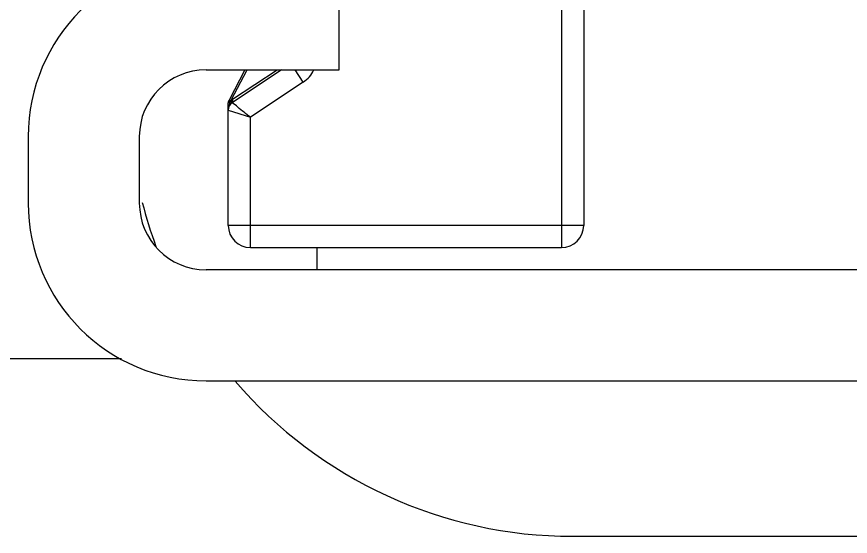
# Model space of a CAD drawing. Extents: x 1031190 to 1725648, y 733081 to 1571294.
# Drawn here: x 1136655.8 to 1136822.7, y 1228023 to 1228127 of the extents above; entities that cross this region are included whole.
import ezdxf

# ---------------------------------------------------------------- set-up
doc = ezdxf.new("R2010")
doc.units = 0
doc.header["$LTSCALE"] = 1000
doc.header["$MEASUREMENT"] = 0

msp = doc.modelspace()

# ---------------------------------------------------------------- linework, layer by layer
at = {"linetype": 'Continuous'}
for p, q in [((1136769.32, 1228214.16), (1136769.32, 1228085.24)), ((1136764.87, 1228210.98), (1136764.87, 1228080.79)), ((1136720.38, 1228116.38), (1136720.38, 1228138.63)), ((1136693.69, 1228116.38), (1136720.38, 1228116.38)), ((1136701.49, 1228116.38), (1136698.3, 1228110.34)), ((1136698.75, 1228110.29), (1136701.96, 1228116.38)), ((1136708.82, 1228116.38), (1136698.93, 1228109.79)), ((1136699, 1228110.48), (1136707.91, 1228116.39)), ((1136713.16, 1228113.93), (1136711.53, 1228116.38)), ((1136713.16, 1228113.93), (1136702.59, 1228106.88)), ((1136698.27, 1228109.01), (1136698.52, 1228109.77)), ((1136698.56, 1228110.2), (1136698.3, 1228110.34)), ((1136698.38, 1228110.05), (1136698.67, 1228110.14)), ((1136698.67, 1228110.14), (1136698.56, 1228110.2)), ((1136698.64, 1228110.15), (1136698.69, 1228110.23)), ((1136698.69, 1228110.23), (1136698.75, 1228110.29)), ((1136698.84, 1228110.03), (1136698.75, 1228110.29)), ((1136698.14, 1228085.24), (1136698.14, 1228109.72)), ((1136698.14, 1228108.31), (1136702.59, 1228106.88)), ((1136702.59, 1228080.79), (1136702.59, 1228106.88)), ((1136658.1, 1228103.04), (1136658.1, 1228089.69)), ((1136680.35, 1228089.69), (1136680.35, 1228103.04)), ((1136769.32, 1228085.24), (1136698.14, 1228085.24)), ((1136702.59, 1228080.79), (1136764.87, 1228080.79)), ((1136715.94, 1228076.34), (1136715.94, 1228080.79)), ((1136987.31, 1228076.34), (1136693.69, 1228076.34)), ((1133320.98, 1228058.55), (1136676.78, 1228058.55)), ((1136693.69, 1228054.1), (1136987.31, 1228054.1)), ((1136767.1, 1228022.96), (1137141.15, 1228022.96))]:
    msp.add_line(p, q, dxfattribs=at)
for centre, radius, start, end in [((1136693.69, 1228103.04), 35.59, 90, 180), ((1136693.69, 1228103.04), 13.35, 90, 180), ((1136709.71, 1228119.12), 6.23, 303.6901, 333.8794), ((1136699.92, 1228108.31), 1.78, 123.6901, 180), ((1136659.52, 1228121.7), 40.79, 342.9834, 343.1803), ((1136572.83, 1228147.87), 131.34, 343.1972, 343.3115), ((1136700.73, 1228107.87), 3.13, 123.5501, 129.2239), ((1136693.69, 1228089.69), 35.59, 180, 270), ((1136693.69, 1228089.69), 13.35, 180, 270), ((1136767.1, 1228111.93), 88.97, 194.375, 200.3315), ((1136702.59, 1228085.24), 4.45, 180, 270), ((1136764.87, 1228085.24), 4.45, 270, 0), ((1136767.1, 1228111.93), 88.97, 220.5827, 270)]:
    msp.add_arc(centre, radius, start, end, dxfattribs=at)
for points in [[(1136698.14, 1228109.71), (1136698.14, 1228109.85), (1136698.25, 1228109.99), (1136698.38, 1228110.05)], [(1136698.3, 1228110.34), (1136698.23, 1228110.21), (1136698.16, 1228110.07), (1136698.16, 1228109.93)], [(1136698.14, 1228108.31), (1136698.14, 1228108.55), (1136698.2, 1228108.79), (1136698.27, 1228109.01)]]:
    msp.add_open_spline(points, degree=3, dxfattribs=at)
for points, knots in [([(1136698.16, 1228109.93), (1136698.16, 1228109.9), (1136698.17, 1228109.83), (1136698.19, 1228109.77), (1136698.2, 1228109.74)], [0, 0, 0, 0, 0.483166, 1, 1, 1, 1]), ([(1136698.79, 1228109.69), (1136698.85, 1228109.74), (1136698.87, 1228109.88), (1136698.85, 1228109.99), (1136698.84, 1228110.03)], [0, 0, 0, 0, 0.672918, 1, 1, 1, 1]), ([(1136702.59, 1228106.88), (1136701.74, 1228107.56), (1136700.49, 1228108.49), (1136699.33, 1228109.54), (1136698.93, 1228109.79)], [0, 0, 0, 0, 0.698346, 1, 1, 1, 1]), ([(1136699.04, 1228109.94), (1136699.05, 1228109.97), (1136699.08, 1228110.15), (1136699.04, 1228110.34), (1136699, 1228110.48)], [0, 0, 0, 0, 0.200998, 1, 1, 1, 1])]:
    msp.add_open_spline(points, degree=3, knots=knots, dxfattribs=at)

doc.saveas('drawing.dxf')
